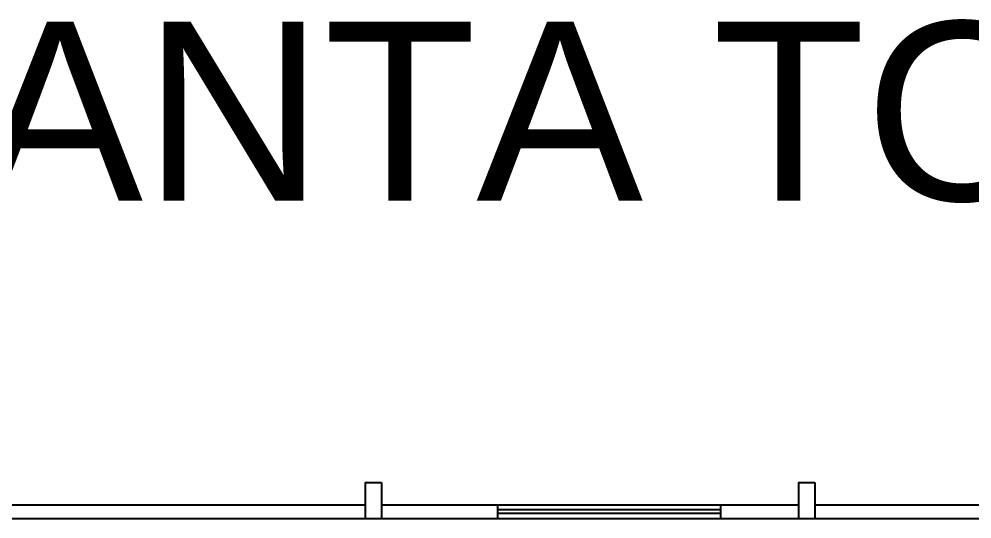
# Model space of a CAD drawing. Extents: x 196 to 641, y -49 to 322.
# Drawn here: x 370.24 to 383.95, y 126.48 to 133.67 of the extents above; entities that cross this region are included whole.
import ezdxf

# ---------------------------------------------------------------- set-up
doc = ezdxf.new("R2010")
doc.units = 0
doc.header["$MEASUREMENT"] = 0
doc.layers.add('_ARQ', color=5, linetype='Continuous')
doc.layers.add('_ARQ-TEXTO', color=4, linetype='Continuous')
doc.styles.add('textstyle4', font='arial.ttf')

msp = doc.modelspace()

# ---------------------------------------------------------------- linework, layer by layer
at = {"layer": '_ARQ'}
for p, q in [((369.226, 126.681), (375.226, 126.681)), ((375.456, 126.681), (381.456, 126.681)), ((377.129, 126.478), (377.129, 126.681)), ((380.329, 126.681), (380.329, 126.478)), ((381.685, 126.681), (387.685, 126.681)), ((377.129, 126.616), (380.326, 126.616)), ((377.129, 126.563), (380.326, 126.563))]:
    msp.add_line(p, q, dxfattribs=at)
at = {"layer": '_ARQ', "linetype": 'Continuous'}
msp.add_line((393.914, 126.481), (356.768, 126.481), dxfattribs=at)
at = {"layer": '_ARQ'}
for points in [[(375.456, 127.005), (375.456, 126.481), (375.226, 126.481), (375.226, 127.005)], [(381.685, 127.005), (381.685, 126.481), (381.456, 126.481), (381.456, 127.005)]]:
    msp.add_lwpolyline(points, close=True, dxfattribs=at)

# ---------------------------------------------------------------- texts
at = {"layer": '_ARQ-TEXTO', "linetype": 'Continuous', "insert": (365.227, 133.636), "char_height": 2.57438, "width": 44.48312, "attachment_point": 1, "style": 'textstyle4'}
msp.add_mtext('PLANTA TOMADAS', dxfattribs=at)

doc.saveas('drawing.dxf')
